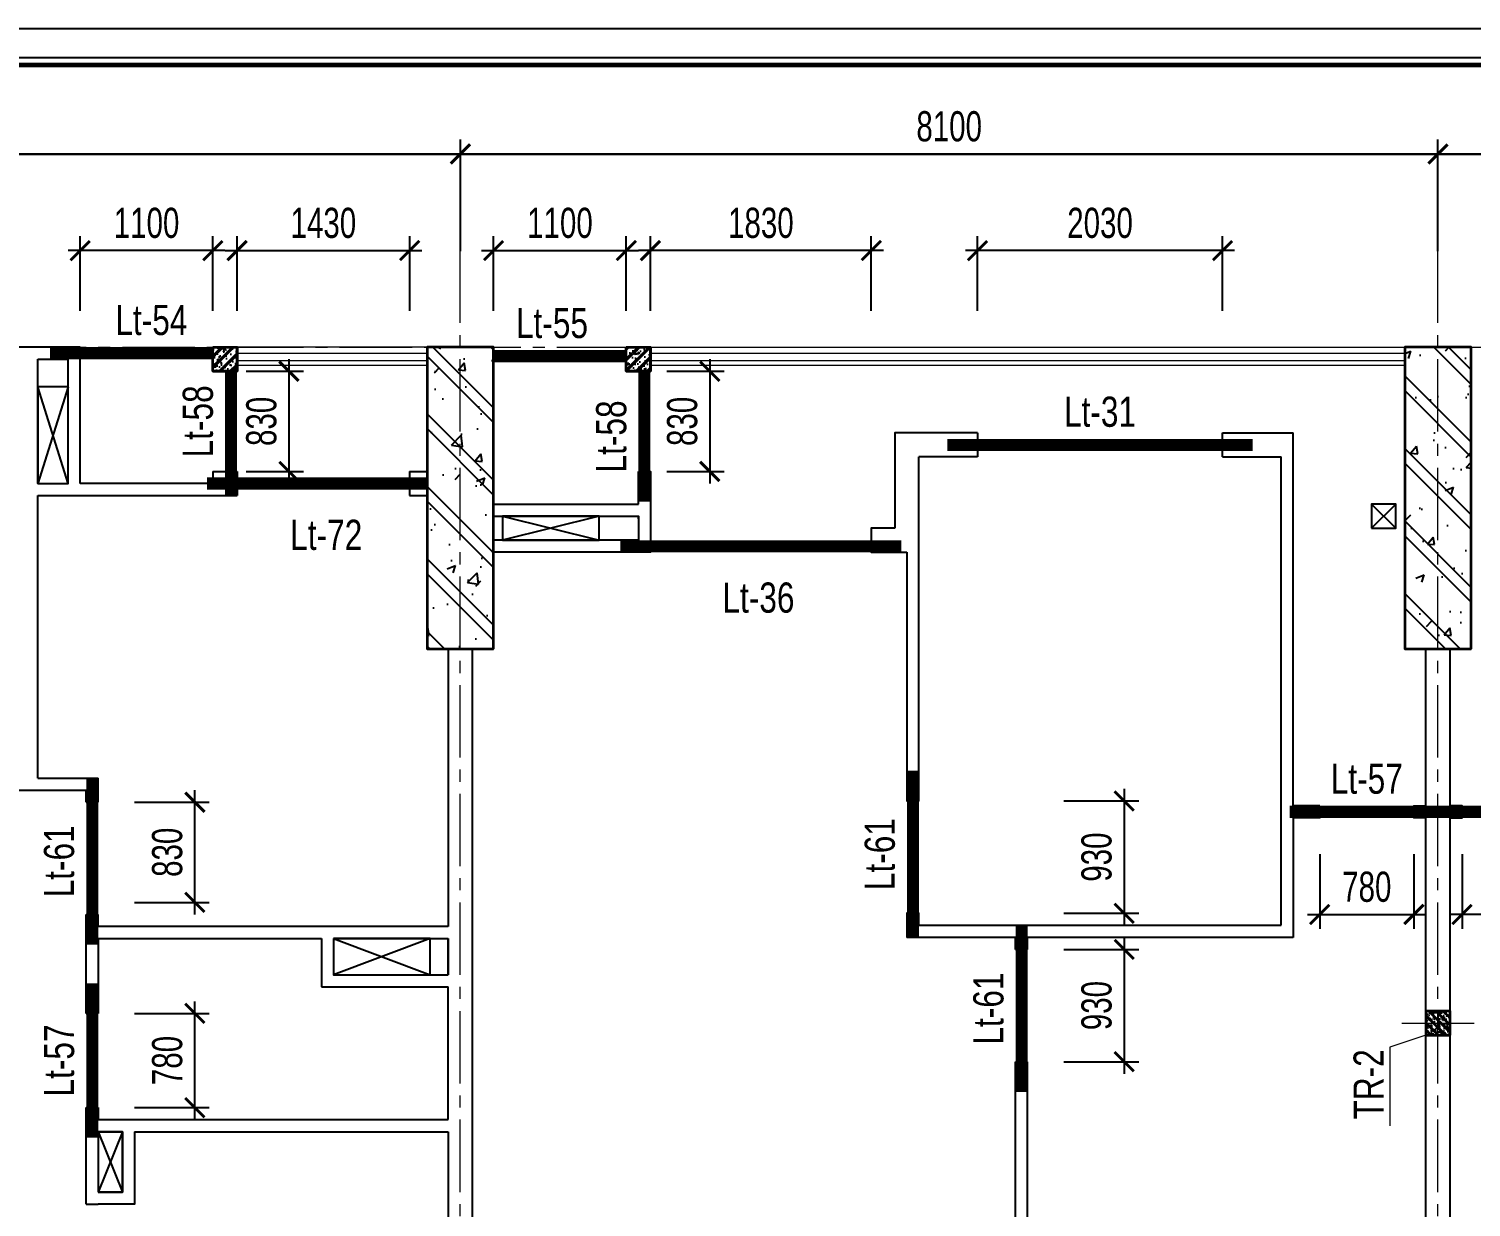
# Model space of a CAD drawing. Header units: millimetres. Extents: x 0 to 84100, y 0 to 158663.
# Drawn here: x 14846 to 26796, y 88401 to 98163 of the extents above; entities that cross this region are included whole.
import ezdxf
from ezdxf.enums import TextEntityAlignment as Align

# ---------------------------------------------------------------- set-up
doc = ezdxf.new("R2010")
doc.units = ezdxf.units.MM
doc.header["$LTSCALE"] = 800
doc.header["$MEASUREMENT"] = 0
doc.linetypes.add('CENTER2', pattern=[1.125, 0.75, -0.125, 0.125, -0.125])
doc.layers.get('DEFPOINTS').update_dxf_attribs({"color": 87})
for name, color, linetype in [('CDC-KHUNGTEN', 9, 'Continuous'), ('CDC.02.DIM', 1, 'Continuous'), ('CDC.03.BORDER', 3, 'Continuous'), ('CDC.06.TEXT', 2, 'Continuous'), ('CDC.10.HATCH', 9, 'Continuous'), ('HATCH', 8, 'Continuous'), ('KCS_LANH_TO', 3, 'Continuous'), ('new bloc sdfasdfk$0$KT-CTN', 3, 'Continuous')]:
    doc.layers.add(name, color=color, linetype=linetype)
for name, color, linetype, lineweight in [('CDC.01.AXIS', 160, 'CENTER2', 13), ('CDC.07.TEXTCOL', 3, 'Continuous', 18), ('CDC.09.COLUMN', 4, 'Continuous', 35), ('CDC.11.NOTE', 8, 'Continuous', 18)]:
    doc.layers.add(name, color=color, linetype=linetype, lineweight=lineweight)
doc.layers.add('CDC.15.NOPLOT', color=87, linetype='Continuous', plot=False)
doc.styles.add('KCS_SMTEXT', font='arial.ttf', dxfattribs={"width": 0.7})
doc.dimstyles.new('KCS_DIM100', dxfattribs={"dimscale": 100, "dimtxt": 2.5, "dimasz": 1.6, "dimexe": 1.2, "dimexo": 0, "dimgap": 1, "dimtad": 1, "dimdec": 0, "dimzin": 0, "dimdsep": 46, "dimtxsty": 'KCS_SMTEXT', "dimblk": 'ARCHTICK', "dimcen": 0, "dimdle": 1, "dimclrd": 1, "dimclre": 1, "dimclrt": 2, "dimadec": 0, "dimazin": 0, "dimtfac": 1, "dimtdec": 0, "dimtix": 1, "dimtmove": 2, "dimatfit": 3, "dimfxl": 1, "dimtolj": 1, "dimtzin": 0, "dimarcsym": 0})
pattern_1 = [(50, (0, 0), (717.26, -62.752), [75, -825]), (355, (0, 0), (-138.751, 752.192), [60, -660]), (100.4514, (59.8, -5.2), (578.509, 689.44), [63.74, -701.142]), (46.1842, (0, 200), (1067.241, -165.519), [112.5, -1237.5]), (96.6356, (88.9, 186.2), (934.663, 974.118), [95.61, -1051.713]), (351.1842, (0, 200), (934.662, 974.119), [90, -990]), (21, (100, 150), (596.907, -402.619), [75, -825]), (226, (100, 150), (671.882, -365.54), [60, -660]), (71.4514, (149.74, 116.45), (840.223, 322.5305), [63.74, -701.142]), (67.5, (0, 0), (-155.9162, 294.3745), [0, -652, 0, -670, 0, -662.5]), (4.5, (0, 0), (283.351, 380.1032), [0, -382, 0, -637, 0, -252.5]), (327.5, (-223, 0), (533.8224, -22.5549), [0, -250, 0, -780, 0, -1035]), (317.5, (-323, 0), (583.186, 100.105), [0, -325, 0, -518, 0, -735]), (315, (0, 0), (300.5204, 300.5204), []), (315, (0, 122.5), (300.5204, 300.5204), [])]

# ---------------------------------------------------------------- blocks, each defined once
blk = doc.blocks.new('TRUC9-31')
at = {"layer": 'CDC.10.HATCH', "ltscale": 0.5}
h = blk.add_hatch(dxfattribs=at)
h.set_pattern_fill('BETONG', color=256, scale=100, style=0, pattern_type=2)
h.set_pattern_definition(pattern_1)
h.paths.add_polyline_path([(8125, 46100), (8675, 46100), (8675, 48600), (8125, 48600), (8125, 47086)])
h = blk.add_hatch(dxfattribs=at)
h.set_pattern_fill('BETONG', color=256, scale=100, style=0, pattern_type=2)
h.set_pattern_definition(pattern_1)
edge = h.paths.add_edge_path()
edge.add_line((16250, 46100), (16775, 46100))
edge.add_line((16775, 46100), (16775, 48600))
edge.add_line((16775, 48600), (16225, 48600))
edge.add_line((16225, 48600), (16225, 47086))
edge.add_line((16225, 47086), (16225, 46102))
at = {"layer": 'CDC.01.AXIS'}
for p, q in [((8400, -1600), (8400, 50200)), ((16500, -1600), (16500, 50200)), ((-1600, 48600), (58900, 48600))]:
    blk.add_line(p, q, dxfattribs=at)
at = {"layer": 'CDC.09.COLUMN'}
for points in [[(8675, 46100), (8675, 48600), (8125, 48600), (8125, 46100)], [(16775, 46100), (16775, 48600), (16225, 48600), (16225, 46100)]]:
    blk.add_lwpolyline(points, close=True, dxfattribs=at)
blk = doc.blocks.new('_ArchTick')
at = {"color": 0, "linetype": 'ByBlock', "const_width": 0.15}
blk.add_lwpolyline([(-0.5, -0.5), (0.5, 0.5)], dxfattribs=at)
blk = doc.blocks.new('*D49')
at = {"layer": 'CDC.02.DIM', "color": 1, "lineweight": -2, "transparency": 16777216}
for p, q in [((16571, 95826), (16571, 96446)), ((18001, 95826), (18001, 96446)), ((16471, 96326), (18101, 96326))]:
    blk.add_line(p, q, dxfattribs=at)
at = {"layer": 'DEFPOINTS', "color": 0, "transparency": 16777216}
for p in [(18001, 96326), (16571, 95826), (18001, 95826)]:
    blk.add_point(p, dxfattribs=at)
at = {"layer": 'CDC.02.DIM', "color": 1, "lineweight": -2, "transparency": 16777216, "xscale": 160, "yscale": 160, "zscale": 160, "rotation": 180}
blk.add_blockref('_ArchTick', (16571, 96326), dxfattribs=at)
at = {"layer": 'CDC.02.DIM', "color": 1, "lineweight": -2, "transparency": 16777216, "xscale": 160, "yscale": 160, "zscale": 160}
blk.add_blockref('_ArchTick', (18001, 96326), dxfattribs=at)
at = {"layer": 'CDC.02.DIM', "color": 2, "transparency": 16777216, "insert": (17286, 96554), "char_height": 250, "attachment_point": 5, "style": 'KCS_SMTEXT'}
blk.add_mtext('\\A1;1430', dxfattribs=at)
blk = doc.blocks.new('*D54')
at = {"layer": 'CDC.02.DIM', "color": 1, "lineweight": -2, "transparency": 16777216}
for p, q in [((16221, 89126), (16221, 90106)), ((15721, 90006), (16341, 90006)), ((15721, 89226), (16341, 89226))]:
    blk.add_line(p, q, dxfattribs=at)
at = {"layer": 'DEFPOINTS', "color": 0, "transparency": 16777216}
for p in [(15721, 90006), (16221, 90006), (15721, 89226)]:
    blk.add_point(p, dxfattribs=at)
at = {"layer": 'CDC.02.DIM', "color": 1, "lineweight": -2, "transparency": 16777216, "xscale": 160, "yscale": 160, "zscale": 160}
for p, rotation in [((16221, 90006), 90), ((16221, 89226), 270)]:
    blk.add_blockref('_ArchTick', p, dxfattribs=dict(at, rotation=rotation))
at = {"layer": 'CDC.02.DIM', "color": 2, "transparency": 16777216, "insert": (15993, 89616), "char_height": 250, "attachment_point": 5, "rotation": 90, "style": 'KCS_SMTEXT'}
blk.add_mtext('\\A1;780', dxfattribs=at)
blk = doc.blocks.new('*D55')
at = {"layer": 'CDC.02.DIM', "color": 1, "lineweight": -2, "transparency": 16777216}
for p, q in [((16221, 90826), (16221, 91856)), ((15721, 91756), (16341, 91756)), ((15721, 90926), (16341, 90926))]:
    blk.add_line(p, q, dxfattribs=at)
at = {"layer": 'DEFPOINTS', "color": 0, "transparency": 16777216}
for p in [(15721, 91756), (16221, 91756), (15721, 90926)]:
    blk.add_point(p, dxfattribs=at)
at = {"layer": 'CDC.02.DIM', "color": 1, "lineweight": -2, "transparency": 16777216, "xscale": 160, "yscale": 160, "zscale": 160}
for p, rotation in [((16221, 91756), 90), ((16221, 90926), 270)]:
    blk.add_blockref('_ArchTick', p, dxfattribs=dict(at, rotation=rotation))
at = {"layer": 'CDC.02.DIM', "color": 2, "transparency": 16777216, "insert": (15993, 91341), "char_height": 250, "attachment_point": 5, "rotation": 90, "style": 'KCS_SMTEXT'}
blk.add_mtext('\\A1;830', dxfattribs=at)
blk = doc.blocks.new('*D57')
at = {"layer": 'CDC.02.DIM', "color": 1, "lineweight": -2, "transparency": 16777216}
for p, q in [((15271, 95826), (15271, 96446)), ((16370, 95826), (16370, 96446)), ((16470, 96326), (15171, 96326))]:
    blk.add_line(p, q, dxfattribs=at)
at = {"layer": 'DEFPOINTS', "color": 0, "transparency": 16777216}
for p in [(15271, 96326), (15271, 95826), (16370, 95826)]:
    blk.add_point(p, dxfattribs=at)
at = {"layer": 'CDC.02.DIM', "color": 1, "lineweight": -2, "transparency": 16777216, "xscale": 160, "yscale": 160, "zscale": 160, "rotation": 180}
blk.add_blockref('_ArchTick', (15271, 96326), dxfattribs=at)
at = {"layer": 'CDC.02.DIM', "color": 1, "lineweight": -2, "transparency": 16777216, "xscale": 160, "yscale": 160, "zscale": 160}
blk.add_blockref('_ArchTick', (16370, 96326), dxfattribs=at)
at = {"layer": 'CDC.02.DIM', "color": 2, "transparency": 16777216, "insert": (15821, 96554), "char_height": 250, "attachment_point": 5, "style": 'KCS_SMTEXT'}
blk.add_mtext('\\A1;1100', dxfattribs=at)
blk = doc.blocks.new('*D58')
at = {"layer": 'CDC.02.DIM', "color": 1, "lineweight": -2, "transparency": 16777216}
for p, q in [((17001, 95426), (17001, 94396)), ((16647, 95326), (17121, 95326)), ((16647, 94496), (17121, 94496))]:
    blk.add_line(p, q, dxfattribs=at)
at = {"layer": 'DEFPOINTS', "color": 0, "transparency": 16777216}
for p in [(16647, 95326), (16647, 94496), (17001, 94496)]:
    blk.add_point(p, dxfattribs=at)
at = {"layer": 'CDC.02.DIM', "color": 1, "lineweight": -2, "transparency": 16777216, "xscale": 160, "yscale": 160, "zscale": 160}
for p, rotation in [((17001, 95326), 90), ((17001, 94496), 270)]:
    blk.add_blockref('_ArchTick', p, dxfattribs=dict(at, rotation=rotation))
at = {"layer": 'CDC.02.DIM', "color": 2, "transparency": 16777216, "insert": (16773, 94911), "char_height": 250, "attachment_point": 5, "rotation": 90, "style": 'KCS_SMTEXT'}
blk.add_mtext('\\A1;830', dxfattribs=at)
blk = doc.blocks.new('*D62')
at = {"layer": 'CDC.02.DIM', "color": 1, "lineweight": -2, "transparency": 16777216}
for p, q in [((18696, 95826), (18696, 96446)), ((19796, 95826), (19796, 96446)), ((18596, 96326), (19896, 96326))]:
    blk.add_line(p, q, dxfattribs=at)
at = {"layer": 'DEFPOINTS', "color": 0, "transparency": 16777216}
for p in [(19796, 96326), (18696, 95826), (19796, 95826)]:
    blk.add_point(p, dxfattribs=at)
at = {"layer": 'CDC.02.DIM', "color": 1, "lineweight": -2, "transparency": 16777216, "xscale": 160, "yscale": 160, "zscale": 160, "rotation": 180}
blk.add_blockref('_ArchTick', (18696, 96326), dxfattribs=at)
at = {"layer": 'CDC.02.DIM', "color": 1, "lineweight": -2, "transparency": 16777216, "xscale": 160, "yscale": 160, "zscale": 160}
blk.add_blockref('_ArchTick', (19796, 96326), dxfattribs=at)
at = {"layer": 'CDC.02.DIM', "color": 2, "transparency": 16777216, "insert": (19246, 96554), "char_height": 250, "attachment_point": 5, "style": 'KCS_SMTEXT'}
blk.add_mtext('\\A1;1100', dxfattribs=at)
blk = doc.blocks.new('*D63')
at = {"layer": 'CDC.02.DIM', "color": 1, "lineweight": -2, "transparency": 16777216}
for p, q in [((19996, 95826), (19996, 96446)), ((21826, 95826), (21826, 96446)), ((21926, 96326), (19896, 96326))]:
    blk.add_line(p, q, dxfattribs=at)
at = {"layer": 'DEFPOINTS', "color": 0, "transparency": 16777216}
for p in [(19996, 96326), (19996, 95826), (21826, 95826)]:
    blk.add_point(p, dxfattribs=at)
at = {"layer": 'CDC.02.DIM', "color": 1, "lineweight": -2, "transparency": 16777216, "xscale": 160, "yscale": 160, "zscale": 160, "rotation": 180}
blk.add_blockref('_ArchTick', (19996, 96326), dxfattribs=at)
at = {"layer": 'CDC.02.DIM', "color": 1, "lineweight": -2, "transparency": 16777216, "xscale": 160, "yscale": 160, "zscale": 160}
blk.add_blockref('_ArchTick', (21826, 96326), dxfattribs=at)
at = {"layer": 'CDC.02.DIM', "color": 2, "transparency": 16777216, "insert": (20911, 96554), "char_height": 250, "attachment_point": 5, "style": 'KCS_SMTEXT'}
blk.add_mtext('\\A1;1830', dxfattribs=at)
blk = doc.blocks.new('*D64')
at = {"layer": 'CDC.02.DIM', "color": 1, "lineweight": -2, "transparency": 16777216}
for p, q in [((22706, 95826), (22706, 96446)), ((24736, 95826), (24736, 96446)), ((24836, 96326), (22606, 96326))]:
    blk.add_line(p, q, dxfattribs=at)
at = {"layer": 'DEFPOINTS', "color": 0, "transparency": 16777216}
for p in [(22706, 96326), (22706, 95826), (24736, 95826)]:
    blk.add_point(p, dxfattribs=at)
at = {"layer": 'CDC.02.DIM', "color": 1, "lineweight": -2, "transparency": 16777216, "xscale": 160, "yscale": 160, "zscale": 160, "rotation": 180}
blk.add_blockref('_ArchTick', (22706, 96326), dxfattribs=at)
at = {"layer": 'CDC.02.DIM', "color": 1, "lineweight": -2, "transparency": 16777216, "xscale": 160, "yscale": 160, "zscale": 160}
blk.add_blockref('_ArchTick', (24736, 96326), dxfattribs=at)
at = {"layer": 'CDC.02.DIM', "color": 2, "transparency": 16777216, "insert": (23721, 96554), "char_height": 250, "attachment_point": 5, "style": 'KCS_SMTEXT'}
blk.add_mtext('\\A1;2030', dxfattribs=at)
blk = doc.blocks.new('*D65')
at = {"layer": 'CDC.02.DIM', "color": 1, "lineweight": -2, "transparency": 16777216}
for p, q in [((23921, 91866), (23921, 90736)), ((23421, 91766), (24041, 91766)), ((23421, 90836), (24041, 90836))]:
    blk.add_line(p, q, dxfattribs=at)
at = {"layer": 'DEFPOINTS', "color": 0, "transparency": 16777216}
for p in [(23421, 91766), (23421, 90836), (23921, 90836)]:
    blk.add_point(p, dxfattribs=at)
at = {"layer": 'CDC.02.DIM', "color": 1, "lineweight": -2, "transparency": 16777216, "xscale": 160, "yscale": 160, "zscale": 160}
for p, rotation in [((23921, 91766), 90), ((23921, 90836), 270)]:
    blk.add_blockref('_ArchTick', p, dxfattribs=dict(at, rotation=rotation))
at = {"layer": 'CDC.02.DIM', "color": 2, "transparency": 16777216, "insert": (23693, 91301), "char_height": 250, "attachment_point": 5, "rotation": 90, "style": 'KCS_SMTEXT'}
blk.add_mtext('\\A1;930', dxfattribs=at)
blk = doc.blocks.new('*D66')
at = {"layer": 'CDC.02.DIM', "color": 1, "lineweight": -2, "transparency": 16777216}
for p, q in [((23921, 90636), (23921, 89506)), ((23421, 90536), (24041, 90536)), ((23421, 89606), (24041, 89606))]:
    blk.add_line(p, q, dxfattribs=at)
at = {"layer": 'DEFPOINTS', "color": 0, "transparency": 16777216}
for p in [(23421, 90536), (23421, 89606), (23921, 89606)]:
    blk.add_point(p, dxfattribs=at)
at = {"layer": 'CDC.02.DIM', "color": 1, "lineweight": -2, "transparency": 16777216, "xscale": 160, "yscale": 160, "zscale": 160}
for p, rotation in [((23921, 90536), 90), ((23921, 89606), 270)]:
    blk.add_blockref('_ArchTick', p, dxfattribs=dict(at, rotation=rotation))
at = {"layer": 'CDC.02.DIM', "color": 2, "transparency": 16777216, "insert": (23693, 90071), "char_height": 250, "attachment_point": 5, "rotation": 90, "style": 'KCS_SMTEXT'}
blk.add_mtext('\\A1;930', dxfattribs=at)
blk = doc.blocks.new('*D67')
at = {"layer": 'CDC.02.DIM', "color": 1, "lineweight": -2, "transparency": 16777216}
for p, q in [((25541, 91326), (25541, 90706)), ((26321, 91326), (26321, 90706)), ((25441, 90826), (26421, 90826))]:
    blk.add_line(p, q, dxfattribs=at)
at = {"layer": 'DEFPOINTS', "color": 0, "transparency": 16777216}
for p in [(25541, 91326), (26321, 91326), (26321, 90826)]:
    blk.add_point(p, dxfattribs=at)
at = {"layer": 'CDC.02.DIM', "color": 1, "lineweight": -2, "transparency": 16777216, "xscale": 160, "yscale": 160, "zscale": 160, "rotation": 180}
blk.add_blockref('_ArchTick', (25541, 90826), dxfattribs=at)
at = {"layer": 'CDC.02.DIM', "color": 1, "lineweight": -2, "transparency": 16777216, "xscale": 160, "yscale": 160, "zscale": 160}
blk.add_blockref('_ArchTick', (26321, 90826), dxfattribs=at)
at = {"layer": 'CDC.02.DIM', "color": 2, "transparency": 16777216, "insert": (25931, 91054), "char_height": 250, "attachment_point": 5, "style": 'KCS_SMTEXT'}
blk.add_mtext('\\A1;780', dxfattribs=at)
blk = doc.blocks.new('new bloc sdfasdfk$0$ktn tang can ho')
at = {"layer": 'new bloc sdfasdfk$0$KT-CTN'}
for p, q in [((-11350, 39370), (-11600, 40170)), ((-11350, 40170), (-11600, 39370)), ((-350, 39200), (-550, 39000)), ((-550, 39200), (-350, 39000)), ((-6950, 39100), (-7750, 38900)), ((-7750, 39100), (-6950, 38900)), ((-8350, 35600), (-9150, 35300)), ((-9150, 35600), (-8350, 35300)), ((-10900, 34000), (-11100, 33500)), ((-11100, 34000), (-10900, 33500))]:
    blk.add_line(p, q, dxfattribs=at)
for points in [[(-11350, 40170), (-11600, 40170), (-11600, 39370), (-11350, 39370)], [(-550, 39000), (-350, 39000), (-350, 39200), (-550, 39200)], [(-7750, 38900), (-6950, 38900), (-6950, 39100), (-7750, 39100)], [(-9150, 35600), (-9150, 35300), (-8350, 35300), (-8350, 35600)], [(-11100, 33500), (-10900, 33500), (-10900, 34000), (-11100, 34000)]]:
    blk.add_lwpolyline(points, close=True, dxfattribs=at)
blk = doc.blocks.new('*D72')
at = {"layer": 'CDC.02.DIM', "color": 1, "lineweight": -2, "ltscale": 0.5, "transparency": 16777216}
for p, q in [((10021, 96322), (10021, 97246)), ((18421, 96322), (18421, 97246)), ((9921, 97126), (18521, 97126))]:
    blk.add_line(p, q, dxfattribs=at)
at = {"layer": 'DEFPOINTS', "color": 0, "ltscale": 0.5, "transparency": 16777216}
for p in [(18421, 97126), (10021, 96322), (18421, 96322)]:
    blk.add_point(p, dxfattribs=at)
at = {"layer": 'CDC.02.DIM', "color": 1, "lineweight": -2, "ltscale": 0.5, "transparency": 16777216, "xscale": 160, "yscale": 160, "zscale": 160, "rotation": 180}
blk.add_blockref('_ArchTick', (10021, 97126), dxfattribs=at)
at = {"layer": 'CDC.02.DIM', "color": 1, "lineweight": -2, "ltscale": 0.5, "transparency": 16777216, "xscale": 160, "yscale": 160, "zscale": 160}
blk.add_blockref('_ArchTick', (18421, 97126), dxfattribs=at)
at = {"layer": 'CDC.02.DIM', "color": 2, "ltscale": 0.5, "transparency": 16777216, "insert": (14221, 97354), "char_height": 250, "attachment_point": 5, "style": 'KCS_SMTEXT'}
blk.add_mtext('\\A1;8400', dxfattribs=at)
blk = doc.blocks.new('*D73')
at = {"layer": 'CDC.02.DIM', "color": 1, "lineweight": -2, "ltscale": 0.5, "transparency": 16777216}
for p, q in [((18421, 96322), (18421, 97246)), ((26521, 96322), (26521, 97246)), ((18321, 97126), (26621, 97126))]:
    blk.add_line(p, q, dxfattribs=at)
at = {"layer": 'DEFPOINTS', "color": 0, "ltscale": 0.5, "transparency": 16777216}
for p in [(26521, 97126), (18421, 96322), (26521, 96322)]:
    blk.add_point(p, dxfattribs=at)
at = {"layer": 'CDC.02.DIM', "color": 1, "lineweight": -2, "ltscale": 0.5, "transparency": 16777216, "xscale": 160, "yscale": 160, "zscale": 160, "rotation": 180}
blk.add_blockref('_ArchTick', (18421, 97126), dxfattribs=at)
at = {"layer": 'CDC.02.DIM', "color": 1, "lineweight": -2, "ltscale": 0.5, "transparency": 16777216, "xscale": 160, "yscale": 160, "zscale": 160}
blk.add_blockref('_ArchTick', (26521, 97126), dxfattribs=at)
at = {"layer": 'CDC.02.DIM', "color": 2, "ltscale": 0.5, "transparency": 16777216, "insert": (22471, 97354), "char_height": 250, "attachment_point": 5, "style": 'KCS_SMTEXT'}
blk.add_mtext('\\A1;8100', dxfattribs=at)
blk = doc.blocks.new('*D74')
at = {"layer": 'CDC.02.DIM', "color": 1, "lineweight": -2, "ltscale": 0.5, "transparency": 16777216}
for p, q in [((26521, 96322), (26521, 97246)), ((34621, 96322), (34621, 97246)), ((26421, 97126), (34721, 97126))]:
    blk.add_line(p, q, dxfattribs=at)
at = {"layer": 'DEFPOINTS', "color": 0, "ltscale": 0.5, "transparency": 16777216}
for p in [(34621, 97126), (26521, 96322), (34621, 96322)]:
    blk.add_point(p, dxfattribs=at)
at = {"layer": 'CDC.02.DIM', "color": 1, "lineweight": -2, "ltscale": 0.5, "transparency": 16777216, "xscale": 160, "yscale": 160, "zscale": 160, "rotation": 180}
blk.add_blockref('_ArchTick', (26521, 97126), dxfattribs=at)
at = {"layer": 'CDC.02.DIM', "color": 1, "lineweight": -2, "ltscale": 0.5, "transparency": 16777216, "xscale": 160, "yscale": 160, "zscale": 160}
blk.add_blockref('_ArchTick', (34621, 97126), dxfattribs=at)
at = {"layer": 'CDC.02.DIM', "color": 2, "ltscale": 0.5, "transparency": 16777216, "insert": (30571, 97354), "char_height": 250, "attachment_point": 5, "style": 'KCS_SMTEXT'}
blk.add_mtext('\\A1;8100', dxfattribs=at)
blk = doc.blocks.new('*D103')
at = {"layer": 'CDC.02.DIM', "color": 1, "lineweight": -2, "transparency": 16777216}
for p, q in [((26720, 91326), (26720, 90706)), ((27500, 91326), (27500, 90706)), ((27600, 90826), (26620, 90826))]:
    blk.add_line(p, q, dxfattribs=at)
at = {"layer": 'DEFPOINTS', "color": 0, "transparency": 16777216}
for p in [(26720, 91326), (27500, 91326), (26720, 90826)]:
    blk.add_point(p, dxfattribs=at)
at = {"layer": 'CDC.02.DIM', "color": 1, "lineweight": -2, "transparency": 16777216, "xscale": 160, "yscale": 160, "zscale": 160, "rotation": 180}
blk.add_blockref('_ArchTick', (26720, 90826), dxfattribs=at)
at = {"layer": 'CDC.02.DIM', "color": 1, "lineweight": -2, "transparency": 16777216, "xscale": 160, "yscale": 160, "zscale": 160}
blk.add_blockref('_ArchTick', (27500, 90826), dxfattribs=at)
at = {"layer": 'CDC.02.DIM', "color": 2, "transparency": 16777216, "insert": (27110, 91054), "char_height": 250, "attachment_point": 5, "style": 'KCS_SMTEXT'}
blk.add_mtext('\\A1;780', dxfattribs=at)
blk = doc.blocks.new('*D120')
at = {"layer": 'CDC.02.DIM', "color": 1, "lineweight": -2, "transparency": 16777216}
for p, q in [((20488, 95426), (20488, 94396)), ((20131, 95326), (20608, 95326)), ((20131, 94496), (20608, 94496))]:
    blk.add_line(p, q, dxfattribs=at)
at = {"layer": 'DEFPOINTS', "color": 0, "transparency": 16777216}
for p in [(20131, 95326), (20131, 94496), (20488, 94496)]:
    blk.add_point(p, dxfattribs=at)
at = {"layer": 'CDC.02.DIM', "color": 1, "lineweight": -2, "transparency": 16777216, "xscale": 160, "yscale": 160, "zscale": 160}
for p, rotation in [((20488, 95326), 90), ((20488, 94496), 270)]:
    blk.add_blockref('_ArchTick', p, dxfattribs=dict(at, rotation=rotation))
at = {"layer": 'CDC.02.DIM', "color": 2, "transparency": 16777216, "insert": (20260, 94911), "char_height": 250, "attachment_point": 5, "rotation": 90, "style": 'KCS_SMTEXT'}
blk.add_mtext('\\A1;830', dxfattribs=at)
blk = doc.blocks.new('TR2')
at = {"layer": 'HATCH'}
h = blk.add_hatch(dxfattribs=at)
h.set_pattern_fill('BETONG', color=256, scale=10, angle=90, style=0, pattern_type=2)
h.set_pattern_definition([(140, (579241.57, 154804.38), (6.2752135, 71.726018), [7.5, -82.5]), (85, (579241.57, 154804.38), (-75.219213, -13.875133), [6, -66]), (190.4514, (579242.094, 154810.355), (-68.943954, 57.850938), [6.374019, -70.114211]), (136.1842, (579221.57, 154804.38), (16.551901, 106.724105), [11.25, -123.75]), (186.6356, (579222.95, 154813.27), (-97.411787, 93.46627), [9.561029, -105.1713]), (81.1842, (579221.57, 154804.38), (-97.41186, 93.466195), [9, -99]), (111, (579226.57, 154814.38), (40.261889, 59.690705), [7.5, -82.5]), (56, (579226.57, 154814.38), (-72.5150045, 24.331533), [6, -66]), (161.4514, (579229.93, 154819.35), (-32.25305, 84.022263), [6.374019, -70.114211]), (127.5, (579241.572, 154804.378), (-33.2893854, 1.2159855), [0, -65.2, 0, -67, 0, -66.25]), (97.5, (579241.57, 154804.378), (-39.4411712, 26.3069537), [0, -38.2, 0, -63.7, 0, -25.25]), (57.5, (579241.572, 154782.078), (2.2554872, 53.3822436), [0, -25, 0, -78, 0, -103.5]), (47.5, (579241.57, 154772.08), (-10.0104982, 58.318617), [0, -32.5, 0, -51.8, 0, -73.5]), (135, (579241.57, 154804.378), (-30.0520382, -30.0520382), []), (135, (579229.32, 154804.378), (-30.0520382, -30.0520382), [])])
h.paths.add_polyline_path([(-100, -100), (100, -100), (100, 100), (-100, 100)])
at = {"layer": 'CDC.01.AXIS'}
blk.add_line((-300, 0), (300, 0), dxfattribs=at)
at = {"layer": 'CDC.09.COLUMN'}
blk.add_lwpolyline([(100, -100), (100, 100), (-100, 100), (-100, -100)], close=True, dxfattribs=at)
blk = doc.blocks.new('Khung tên chuẩn')
at = {"layer": 'CDC-KHUNGTEN', "color": 8}
blk.add_lwpolyline([(75096, 1100), (83000, 1100), (83000, 58300), (3000, 58300), (3000, 1100), (75096, 1100)], dxfattribs=at)
at = {"layer": 'CDC-KHUNGTEN', "color": 255, "lineweight": 60}
blk.add_lwpolyline([(74900, 1400), (74900, 58000), (3300, 58000), (3300, 1400), (74900, 1400)], close=True, dxfattribs=at)

msp = doc.modelspace()

# ---------------------------------------------------------------- hatches: boundary and pattern name
at = {"layer": 'CDC.10.HATCH', "ltscale": 0.5}
h = msp.add_hatch(dxfattribs=at)
h.set_pattern_fill('DANG-01', color=256, scale=15, style=0, pattern_type=2)
h.set_pattern_definition([(50, (-4055246.45, -441787.55), (107.5890274, -9.4128202), [11.25, -123.75]), (355, (-4055246.45, -441787.55), (-20.8127, 112.82882), [9, -99]), (100.4514, (-4055237.49, -441788.33), (86.7764073, 103.4159313), [9.5610285, -105.1713168]), (46.1842, (-4055246.45, -441757.55), (160.0861573, -24.827852), [16.875, -185.625]), (96.6356, (-4055233.11, -441759.62), (140.199406, 146.1176806), [14.341543, -157.75695]), (351.1842, (-4055246.45, -441757.55), (140.199292, 146.11779), [13.5, -148.5]), (21, (-4055231.45, -441765.05), (89.5360578, -60.3928336), [11.25, -123.75]), (326, (-4055231.45, -441765.05), (36.4972998, 108.7725068), [9, -99]), (71.4514, (-4055223.99, -441770.08), (126.0333943, 48.3795745), [9.5610285, -105.1713168]), (37.5, (-4055246.45, -441787.547), (1.8239783, 49.93407807), [0, -97.8, 0, -100.5, 0, -99.375]), (7.5, (-4055246.45, -441787.547), (39.4604306, 59.1617568), [0, -57.3, 0, -95.55, 0, -37.875]), (327.5, (-4055279.9, -441787.547), (80.07336543, -3.38323076), [0, -37.5, 0, -117, 0, -155.25]), (317.5, (-4055294.9, -441787.55), (87.4779254, 15.0157473), [0, -48.75, 0, -77.7, 0, -110.25]), (45, (-4055246.45, -441787.55), (-45.0780573, 45.0780573), []), (45, (-4055246.45, -441769.17), (-45.0780573, 45.0780573), [])])
h.paths.add_polyline_path([(16370.7, 95526.1), (16570.7, 95526.1), (16570.7, 95326.1), (16370.7, 95326.1)])
h = msp.add_hatch(dxfattribs=at)
h.set_pattern_fill('DANG-01', color=256, scale=15, style=0, pattern_type=2)
h.set_pattern_definition([(50, (-3786532.75, -471787.55), (107.5890274, -9.4128202), [11.25, -123.75]), (355, (-3786532.75, -471787.55), (-20.8127, 112.82882), [9, -99]), (100.4514, (-3786523.79, -471788.33), (86.7764073, 103.4159313), [9.5610285, -105.1713168]), (46.1842, (-3786532.75, -471757.55), (160.0861573, -24.827852), [16.875, -185.625]), (96.6356, (-3786519.41, -471759.62), (140.199406, 146.1176806), [14.341543, -157.75695]), (351.1842, (-3786532.75, -471757.55), (140.199292, 146.11779), [13.5, -148.5]), (21, (-3786517.75, -471765.05), (89.5360578, -60.3928336), [11.25, -123.75]), (326, (-3786517.75, -471765.05), (36.4972998, 108.7725068), [9, -99]), (71.4514, (-3786510.29, -471770.08), (126.0333943, 48.3795745), [9.5610285, -105.1713168]), (37.5, (-3786532.754, -471787.547), (1.8239783, 49.93407807), [0, -97.8, 0, -100.5, 0, -99.375]), (7.5, (-3786532.754, -471787.547), (39.4604306, 59.1617568), [0, -57.3, 0, -95.55, 0, -37.875]), (327.5, (-3786566.204, -471787.547), (80.07336543, -3.38323076), [0, -37.5, 0, -117, 0, -155.25]), (317.5, (-3786581.204, -471787.55), (87.4779254, 15.0157473), [0, -48.75, 0, -77.7, 0, -110.25]), (45, (-3786532.754, -471787.55), (-45.0780573, 45.0780573), []), (45, (-3786532.754, -471769.17), (-45.0780573, 45.0780573), [])])
h.paths.add_polyline_path([(19795.8, 95526.1), (19995.8, 95526.1), (19995.8, 95326.1), (19795.8, 95326.1)])

# ---------------------------------------------------------------- linework, layer by layer
at = {"layer": 'CDC.03.BORDER'}
for p, q in [((15270.7, 95526.1), (14050.7, 95526.1)), ((15270.7, 94396.1), (15270.7, 95526.1)), ((18145.7, 94496.1), (18145.7, 95526.1)), ((14920.7, 95426.1), (15170.7, 95426.1)), ((14920.9, 94396.1), (14920.7, 95426.1)), ((15170.9, 94396.1), (15170.7, 95426.1)), ((22705.7, 94816.1), (22705.7, 94616.1)), ((24735.7, 94816.1), (25320.6, 94816.1)), ((24735.7, 94616.1), (24735.7, 94816.1)), ((25320.6, 91726.1), (25320.6, 94816.1)), ((22705.7, 94616.1), (22220.7, 94616.1)), ((24735.7, 94616.1), (25220.6, 94616.1)), ((25220.6, 90736.1), (25220.6, 94616.1)), ((16370.7, 94496.1), (16570.7, 94496.1)), ((16370.7, 94496.1), (16370.7, 94396.1)), ((16570.7, 94496.1), (16570.7, 94296.1)), ((18000.7, 94496.1), (18145.7, 94496.1)), ((18000.7, 94496.1), (18000.7, 94296.1)), ((19895.8, 94226.1), (19895.8, 94496.1)), ((14920.7, 91956.1), (14920.7, 94296.1)), ((14920.7, 94296.1), (16570.7, 94296.1)), ((14920.9, 94396.1), (15170.9, 94396.1)), ((16370.7, 94396.1), (15270.7, 94396.1)), ((18000.7, 94296.1), (18145.7, 94296.1)), ((19895.8, 94104.3), (19895.8, 94126.1)), ((18320.7, 93026.1), (18320.7, 90726.1)), ((14920.7, 91956.1), (15420.7, 91956.1)), ((15420.7, 91756.1), (15420.7, 91956.1)), ((14320.7, 91856.1), (15320.7, 91856.1)), ((15320.7, 91756.1), (15320.7, 91856.1)), ((15320.7, 91756.1), (15420.7, 91756.1)), ((25541, 91726.1), (25320.6, 91726.1)), ((25320.6, 91626.1), (25320.6, 90636.1)), ((15320.7, 90006.1), (15320.7, 90826.1)), ((15320.7, 90826.1), (15420.7, 90826.1)), ((15420.7, 90726.1), (15420.7, 90826.1)), ((18320.7, 90726.1), (15420.7, 90726.1)), ((22220.7, 90736.1), (25220.6, 90736.1)), ((15420.7, 90626.1), (17270.7, 90626.1)), ((15420.7, 90626.1), (15420.7, 90006.1)), ((17270.7, 90626.1), (17270.7, 90226.1)), ((17370.7, 90626.1), (18320.7, 90626.1)), ((17370.7, 90626.1), (18320.7, 90626.1)), ((17370.7, 90626.1), (17370.7, 90326.1)), ((18320.7, 90626.1), (18320.7, 90326.1)), ((18320.7, 90326.1), (18320.7, 90626.1)), ((23020.7, 90636.1), (22120.7, 90636.1)), ((23020.7, 90536.1), (23020.7, 90636.1)), ((25320.6, 90636.1), (23120.7, 90636.1)), ((23120.7, 90536.1), (23120.7, 90636.1)), ((23020.7, 90536.1), (23120.7, 90536.1)), ((17270.7, 90226.1), (18320.7, 90226.1)), ((17370.7, 90326.1), (18320.7, 90326.1)), ((18320.7, 89126.1), (18320.7, 90226.1)), ((15320.7, 90006.1), (15420.7, 90006.1)), ((23020.7, 85676.1), (23020.7, 89606.1)), ((23020.7, 89606.1), (23120.7, 89606.1)), ((23120.7, 85876.1), (23120.7, 89606.1)), ((15320.7, 89226.1), (15420.7, 89226.1)), ((15320.7, 89226.1), (15420.7, 89226.1)), ((15320.7, 88426.1), (15320.7, 89226.1)), ((15420.7, 89226.1), (15420.7, 89126.1)), ((15420.7, 89126.1), (18320.7, 89126.1)), ((15420.7, 89026.1), (15420.7, 88526.1)), ((15420.7, 89026.1), (15620.7, 89026.1)), ((15720.7, 89026.1), (18320.7, 89026.1)), ((18320.7, 89026.1), (18320.7, 87426.1)), ((15320.7, 88426.1), (15420.7, 88426.1))]:
    msp.add_line(p, q, dxfattribs=at)
for points in [[(26245.4, 95416.1), (26245.4, 93026.1), (26420.7, 93026.1)], [(26795.9, 95416.1), (26795.9, 93026.1), (26620.7, 93026.1)], [(22705.7, 94816.1), (22020.7, 94816.1), (22020.7, 94026.1)], [(22120.7, 93826.1), (22120.7, 91766.1), (22220.7, 91766.1), (22220.7, 94616.1)], [(19895.8, 94496.1), (19995.8, 94496.1), (19995.8, 93826.1), (18695.7, 93826.1)], [(18695.7, 94226.1), (19895.8, 94226.1)], [(18695.7, 94126.1), (19895.8, 94126.1), (19895.8, 93926.1), (18695.7, 93926.1), (18695.7, 94126.1)], [(22020.7, 94026.1), (21825.8, 94026.1), (21825.8, 93826.1), (22120.7, 93826.1)], [(18520.7, 87426.1), (18520.7, 93026.1), (18695.7, 93026.1), (18695.7, 93826.1)], [(26420.7, 87426.1), (26420.7, 91626.1), (26321, 91626.1), (26321, 91726.1), (26420.7, 91726.1), (26420.7, 93026.1)], [(26620.7, 87426.1), (26620.7, 91626.1), (26720.3, 91626.1), (26720.3, 91726.1), (26620.7, 91726.1), (26620.7, 93026.1)], [(25541, 91726.1), (25541, 91626.1), (25320.6, 91626.1)], [(22220.7, 90736.1), (22220.7, 90836.1), (22120.7, 90836.1), (22120.7, 90636.1)], [(15620.7, 89026.1), (15620.7, 88526.1), (15420.7, 88526.1)], [(15720.7, 89026.1), (15720.7, 88426.1), (15420.7, 88426.1)]]:
    msp.add_lwpolyline(points, dxfattribs=at)
at = {"layer": 'CDC.09.COLUMN', "color": 4, "ltscale": 0.5}
for p, q in [((16370.7, 95326.1), (16370.7, 95526.1)), ((16370.7, 95526.1), (16570.7, 95526.1)), ((16570.7, 95326.1), (16570.7, 95526.1)), ((19795.8, 95326.1), (19795.8, 95526.1)), ((19795.8, 95526.1), (19995.8, 95526.1)), ((19995.8, 95326.1), (19995.8, 95526.1)), ((16370.7, 95326.1), (16570.7, 95326.1)), ((19795.8, 95326.1), (19995.8, 95326.1))]:
    msp.add_line(p, q, dxfattribs=at)
at = {"layer": 'CDC.09.COLUMN'}
for points in [[(16370.7, 95526.1), (16570.7, 95526.1), (16570.7, 95326.1), (16370.7, 95326.1)], [(19795.8, 95526.1), (19995.8, 95526.1), (19995.8, 95326.1), (19795.8, 95326.1)]]:
    msp.add_lwpolyline(points, close=True, dxfattribs=at)
at = {"layer": 'CDC.11.NOTE'}
for p, q in [((18145.7, 95526.1), (16570.7, 95526.1)), ((16570.7, 95476.1), (18145.7, 95476.1)), ((16570.7, 95416.1), (18145.7, 95416.1)), ((16570.7, 95376.1), (18145.7, 95376.1)), ((19995.8, 95476.1), (26245.4, 95476.1)), ((19995.8, 95416.1), (26245.4, 95416.1))]:
    msp.add_line(p, q, dxfattribs=at)
at = {"layer": 'CDC.11.NOTE', "ltscale": 15}
for p, q in [((19995.8, 95526.1), (26245.4, 95526.1)), ((19995.8, 95376.1), (26245.4, 95376.1))]:
    msp.add_line(p, q, dxfattribs=at)
at = {"layer": 'CDC.11.NOTE'}
msp.add_lwpolyline([(26421.1, 89826.1), (26121.1, 89726.1), (26121.1, 89076.1)], dxfattribs=at)
at = {"layer": 'CDC.15.NOPLOT'}
for points in [[(7620.7, 97926.1), (69720.7, 97926.1), (69720.7, 44526.1), (7620.7, 44526.1)], [(8420.7, 97126.1), (68920.7, 97126.1), (68920.7, 45326.1), (8420.7, 45326.1)]]:
    msp.add_lwpolyline(points, close=True, dxfattribs=at)
at = {"layer": 'KCS_LANH_TO', "color": 9, "const_width": 100}
for points in [[(16370.7, 95476.1), (15020.7, 95476.1)], [(16520.7, 95326.1), (16520.7, 94296.1)], [(19945.8, 94246.1), (19945.8, 95326.1)], [(19745.8, 93876.1), (22075.7, 93876.1)], [(22170.7, 92016.1), (22170.7, 90636.1)], [(15370.7, 91956.1), (15370.7, 90576.1)], [(25291, 91676.1), (26571, 91676.1)], [(27750.3, 91676.1), (26470.3, 91676.1)], [(23070.7, 90736.1), (23070.7, 89356.1)], [(15370.7, 90256.1), (15370.7, 88976.1)]]:
    msp.add_lwpolyline(points, dxfattribs=at)
at = {"layer": 'KCS_LANH_TO', "color": 5, "const_width": 100}
msp.add_lwpolyline([(19795.8, 95451.1), (18695.4, 95451.1)], dxfattribs=at)
at = {"layer": 'KCS_LANH_TO', "color": 7, "const_width": 100}
for points in [[(22455.7, 94716.1), (24985.7, 94716.1)], [(16320.7, 94396.1), (18145.7, 94396.1)]]:
    msp.add_lwpolyline(points, dxfattribs=at)

# ---------------------------------------------------------------- block references
msp.add_blockref('Khung tên chuẩn', (0, 39862.9))
at = {"layer": 'CDC.09.COLUMN'}
msp.add_blockref('TR2', (26521.1, 89926.1), dxfattribs=at)
at = {"layer": 'CDC.11.NOTE'}
msp.add_blockref('TRUC9-31', (10020.7, 46926.1), dxfattribs=at)
at = {"layer": 'new bloc sdfasdfk$0$KT-CTN'}
msp.add_blockref('new bloc sdfasdfk$0$ktn tang can ho', (26520.7, 55026.1), dxfattribs=at)

# ---------------------------------------------------------------- texts
at = {"layer": 'CDC.06.TEXT', "style": 'KCS_SMTEXT', "width": 0.75}
for s, rotation, p in [('Lt-54', 360, (15861, 95626.1)), ('Lt-55', 360, (19180.2, 95601.1)), ('Lt-58', 90, (16370.7, 94911.1)), ('Lt-58', 90, (19795.8, 94786.1)), ('Lt-72', 360, (17309.7, 93846.1)), ('Lt-36', 360, (20890.6, 93326.1)), ('Lt-61', 90, (15220.7, 91266.1)), ('Lt-61', 90, (22020.7, 91326.1)), ('Lt-61', 90, (22920.7, 90046.1)), ('Lt-57', 90, (15220.7, 89616.1))]:
    msp.add_text(s, height=250, rotation=rotation, dxfattribs=at).set_placement(p, align=Align.CENTER)
for s, p in [('Lt-31', (23720.7, 94866.1)), ('Lt-57', (25931, 91826.1))]:
    msp.add_text(s, height=250, dxfattribs=at).set_placement(p, align=Align.CENTER)
at = {"layer": 'CDC.07.TEXTCOL', "style": 'KCS_SMTEXT', "width": 0.75}
msp.add_text('TR-2', height=250, rotation=90, dxfattribs=at).set_placement((26071.1, 89418.3), align=Align.CENTER)

# ---------------------------------------------------------------- dimensions: what is measured, and where the dimension line sits
at = {"layer": 'CDC.02.DIM', "ltscale": 0.5}
for base, p1, p2, picture, middle in [((18420.7, 97126.1), (10020.7, 96322.1), (18420.7, 96322.1), '*D72', (14220.7, 97353.8)), ((26520.7, 97126.1), (18420.7, 96322.1), (26520.7, 96322.1), '*D73', (22470.7, 97353.8)), ((34620.7, 97126.1), (26520.7, 96322.1), (34620.7, 96322.1), '*D74', (30570.7, 97353.8))]:
    dim = msp.add_linear_dim(base=base, p1=p1, p2=p2, dimstyle='KCS_DIM100', dxfattribs=at)
    dim.commit()
    dim.dimension.update_dxf_attribs({"geometry": picture, "text_midpoint": middle})
at = {"layer": 'CDC.02.DIM'}
for base, p1, p2, angle, picture, middle in [((15270.7, 96326.1), (16370.4, 95826.1), (15270.7, 95826.1), 180, '*D57', (15820.6, 96553.8)), ((19995.8, 96326.1), (21825.8, 95826.1), (19995.8, 95826.1), 180, '*D63', (20910.8, 96553.9)), ((22705.7, 96326.1), (24735.7, 95826.1), (22705.7, 95826.1), 180, '*D64', (23720.7, 96553.9)), ((17000.7, 94496.1), (16647, 95326.1), (16647, 94496.1), 90, '*D58', (16773, 94911.1)), ((20487.9, 94496.1), (20130.7, 95326.1), (20130.7, 94496.1), 90, '*D120', (20260.2, 94911.1)), ((16220.7, 91756.1), (15720.7, 90926.1), (15720.7, 91756.1), 90, '*D55', (15992.9, 91341.1)), ((23920.7, 90836.1), (23420.7, 91766.1), (23420.7, 90836.1), 90, '*D65', (23692.9, 91301.1)), ((26720.3, 90826.1), (27500.3, 91326.1), (26720.3, 91326.1), 180, '*D103', (27110.3, 91053.8)), ((23920.7, 89606.1), (23420.7, 90536.1), (23420.7, 89606.1), 90, '*D66', (23692.9, 90071.1)), ((16220.7, 90006.1), (15720.7, 89226.1), (15720.7, 90006.1), 90, '*D54', (15993, 89616.1))]:
    dim = msp.add_linear_dim(base=base, p1=p1, p2=p2, angle=angle, dimstyle='KCS_DIM100', dxfattribs=at)
    dim.commit()
    dim.dimension.update_dxf_attribs({"geometry": picture, "text_midpoint": middle})
for base, p1, p2, picture, middle in [((18000.7, 96326.1), (16570.7, 95826.1), (18000.7, 95826.1), '*D49', (17285.7, 96553.9)), ((19795.8, 96326.1), (18695.7, 95826.1), (19795.8, 95826.1), '*D62', (19245.7, 96553.8)), ((26321, 90826.1), (25541, 91326.1), (26321, 91326.1), '*D67', (25931, 91053.8))]:
    dim = msp.add_linear_dim(base=base, p1=p1, p2=p2, dimstyle='KCS_DIM100', dxfattribs=at)
    dim.commit()
    dim.dimension.update_dxf_attribs({"geometry": picture, "text_midpoint": middle})

doc.saveas('drawing.dxf')
